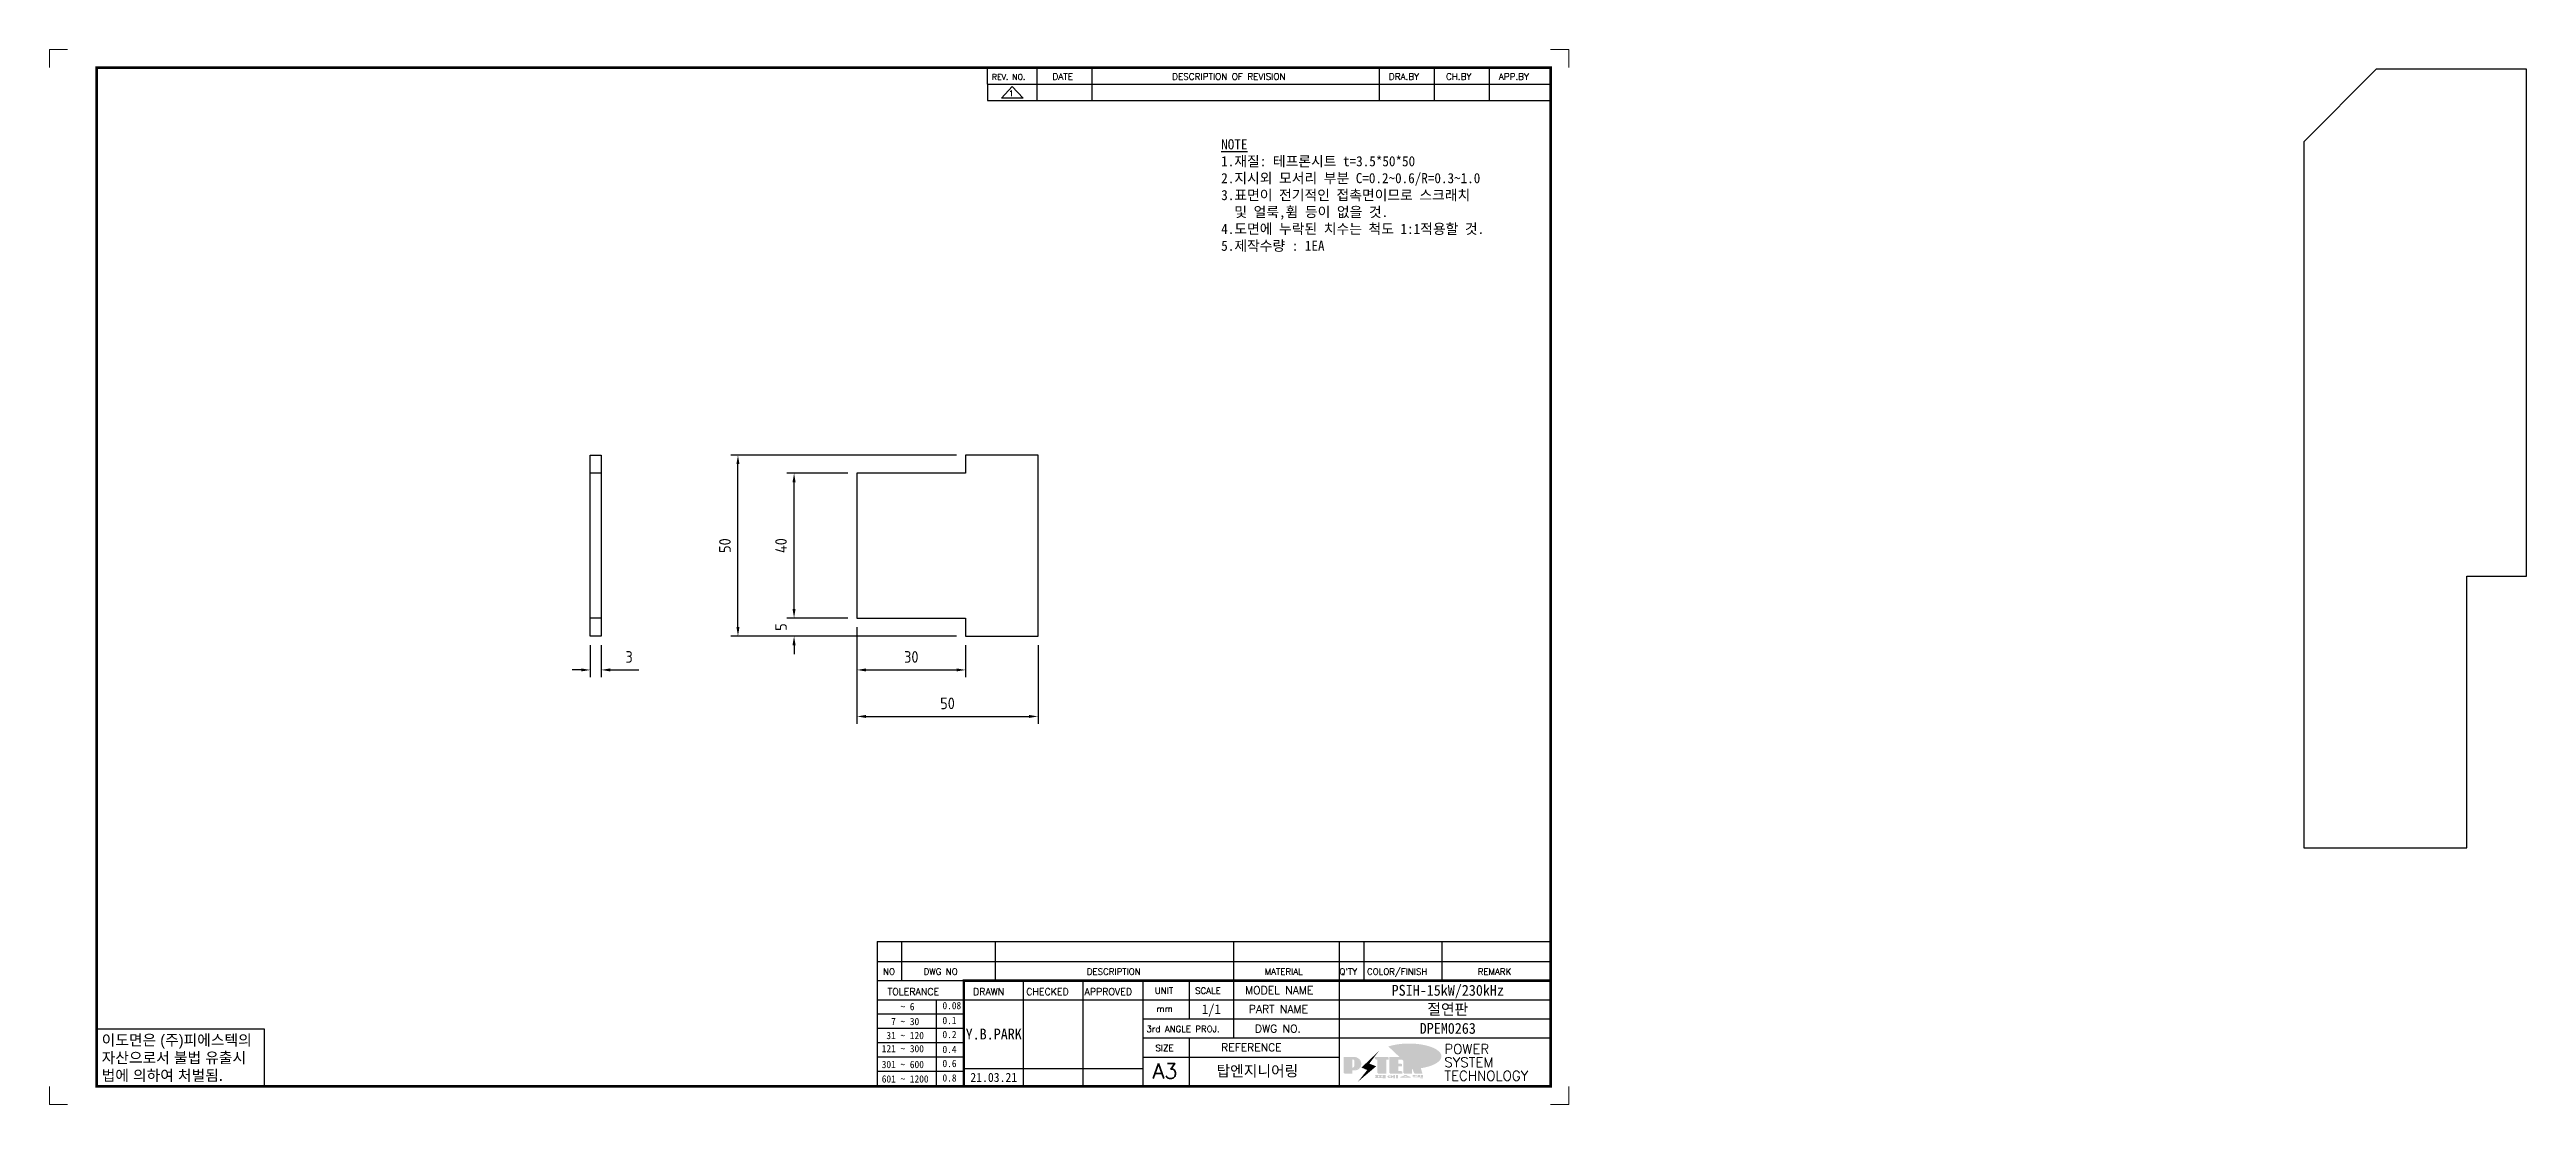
# Model space of a CAD drawing. Header units: millimetres. Extents: x -4251 to 2609, y -1673 to 4048.
# Drawn here: x 1925 to 2609, y -331 to -40 of the extents above; entities that cross this region are included whole.
import ezdxf
from ezdxf.enums import TextEntityAlignment as Align

# ---------------------------------------------------------------- set-up
doc = ezdxf.new("R2010")
doc.units = ezdxf.units.MM
doc.layers.add('FORMAT-1', color=7, linetype='Continuous')
doc.layers.add('line', color=3, linetype='Continuous')
doc.styles.add('h1', font='')
doc.styles.add('HAN', font='')
doc.styles.add('RC', font='simplex.shx')
doc.styles.add('ROMANT', font='simplex.shx')
doc.styles.add('RT', font='simplex.shx', dxfattribs={"oblique": 15})
doc.styles.get("Standard").update_dxf_attribs({"font": 'ISOCP.SHX', "bigfont": 'WHGTXT.SHX'})
doc.styles.get('h1').set_extended_font_data('New Gulim')
doc.styles.get('HAN').set_extended_font_data('GulimChe')
doc.dimstyles.new('PS-1', dxfattribs={"dimtxt": 3.2, "dimasz": 2.5, "dimexe": 2, "dimexo": 2.5, "dimgap": 2, "dimtad": 1, "dimtoh": 1, "dimrnd": 0.05, "dimzin": 12, "dimdsep": 46, "dimtxsty": 'Standard', "dimcen": 0, "dimclrt": 2, "dimazin": 3, "dimtfac": 1, "dimtofl": 0, "dimtmove": 0, "dimatfit": 3, "dimfxl": 0, "dimtolj": 1, "dimtzin": 0, "dimarcsym": 0})

# ---------------------------------------------------------------- blocks, each defined once
blk = doc.blocks.new('re3')
at = {"color": 180}
for p, q in [((0, 0), (0, -4.55)), ((0, -4.55), (155.53, -4.55)), ((6.87, -0.64), (3.86, -3.91)), ((9.88, -3.91), (3.86, -3.91)), ((6.87, -0.64), (9.88, -3.91)), ((13.74, -4.55), (13.74, 0)), ((28.97, -4.55), (28.97, 0)), ((108.25, -4.55), (108.25, 0)), ((123.49, -4.55), (123.49, 0)), ((138.64, -4.55), (138.64, 0))]:
    blk.add_line(p, q, dxfattribs=at)
at = {"color": 2, "style": 'RC', "oblique": 15}
blk.add_attdef('REV.NO', text='', height=1.56, dxfattribs=at).set_placement((6.59, -2.56), align=Align.MIDDLE_CENTER)
blk.add_attdef('-1', text='', height=1.56, dxfattribs=at).set_placement((9.37, -1.66), align=Align.MIDDLE_LEFT)
at = {"color": 2, "style": 'HAN'}
for tag, p in [('REV.-DATE', (21.36, -2.28)), ('DRA.BY', (115.87, -2.28)), ('CH.BY', (131.07, -2.28)), ('APP.BY', (147.09, -2.28))]:
    blk.add_attdef(tag, text='', height=2.5, dxfattribs=at).set_placement(p, align=Align.MIDDLE_CENTER)
blk.add_attdef('DESCRIPTION-OF-REVISION', text='', height=2.5, dxfattribs=at).set_placement((31.61, -2.28), align=Align.MIDDLE_LEFT)
blk = doc.blocks.new('no3')
at = {"color": 180}
for p, q in [((0, 5.5), (0, 0)), ((0, 5.5), (186, 5.5)), ((6.79, 5.5), (6.79, 0)), ((32.74, 0.11), (32.74, 5.5)), ((98.4, 5.5), (98.4, 0)), ((127.61, 5.5), (127.61, 0)), ((134.43, 5.5), (134.43, 0)), ((155.98, 5.5), (155.98, 0))]:
    blk.add_line(p, q, dxfattribs=at)
at = {"color": 2, "style": 'RT', "oblique": 15}
blk.add_attdef('NO', text='', height=1.74, dxfattribs=at).set_placement((3.38, 2.51), align=Align.MIDDLE_CENTER)
at = {"color": 2, "style": 'HAN'}
for tag, p in [('PART-NO', (19.76, 2.75)), ('MATERIAL', (111.38, 2.75)), ("Q'TY", (131.02, 2.75)), ('COLOR/FINISH', (145.2, 2.75)), ('REMARK', (170.76, 2.75))]:
    blk.add_attdef(tag, text='', height=2.9, dxfattribs=at).set_placement(p, align=Align.MIDDLE_CENTER)
blk.add_attdef('DESCRIPTION', text='', height=2.9, dxfattribs=at).set_placement((34.51, 2.75), align=Align.MIDDLE_LEFT)
blk = doc.blocks.new('t3')
for p, q in [((0, 15.88), (46.25, 15.88)), ((0, 15.88), (0, 0)), ((46.25, 15.88), (46.25, 0)), ((0, 0), (46.25, 0))]:
    blk.add_line(p, q)
at = {"color": 1, "style": 'h1'}
for s, p in [('이도면은 (주)피에스텍의', (1.4, 11.29)), ('자산으로서 불법 유출시', (1.4, 6.41)), ('법에 의하여 처벌됨.', (1.4, 1.52))]:
    blk.add_text(s, height=3, dxfattribs=at).set_placement(p)
blk = doc.blocks.new('new LOGO')
at = {"layer": 'line'}
h = blk.add_hatch(color=253, dxfattribs=at)
edge = h.paths.add_edge_path()
edge.add_ellipse((334, 86), major_axis=(-166, 0), ratio=0.39426, start_angle=111.5127, end_angle=334.469)
edge.add_ellipse((314, 81), major_axis=(-154, 0), ratio=0.40699, start_angle=121.3066, end_angle=327.7437, ccw=False)
edge.add_line((394, 28), (395, 26))
h = blk.add_hatch(color=1, dxfattribs=at)
h.paths.add_polyline_path([(41, 16), (54, 16, 1), (54, 83), (0, 83), (0, 0), (41, 0)])
h.paths.add_polyline_path([(41, 28), (41, 72), (44, 72, -0.414214), (55, 61), (55, 39, -0.414214), (44, 28)], flags=16)
h.paths.add_polyline_path([(215, 72), (227, 72), (227, 83), (160, 83), (160, 72), (172, 72), (172, 0), (215, 0)])
h.paths.add_polyline_path([(276, 37), (295, 37), (295, 49), (276, 49), (276, 72), (295, 72), (295, 83), (234, 83), (234, 0), (297, 0), (297, 11), (276, 11)])
h.paths.add_polyline_path([(347, 35), (360, 0), (400, 0), (380, 67), (400, 83), (381, 83), (347, 62), (347, 83), (305, 83), (305, 0), (347, 0)])
h = blk.add_hatch(color=250, dxfattribs=at)
h.paths.add_polyline_path([(44, 69), (47, 69, -0.129793), (52, 68, 0.221832), (44, 72), (41, 72), (41, 28), (44, 28, 0.02048), (44, 28)], flags=17)
h.paths.add_polyline_path([(44, 14), (57, 14, 0.72362), (77, 74, -0.679777), (54, 16), (41, 16), (41, 0), (3, 0), (3, -3), (44, -3)])
h.paths.add_polyline_path([(118, 14), (71, -44), (77, -40), (121, 16), (92, 29), (173, 106), (177, 111), (89, 28)])
h.paths.add_polyline_path([(163, 72), (163, 69), (172, 69), (172, 72)], flags=17)
h.paths.add_polyline_path([(218, 69), (230, 69), (230, 80), (227, 80), (227, 72), (215, 72), (215, 0), (175, 0), (175, -3), (218, -3)])
h.paths.add_polyline_path([(298, 47), (295, 47), (295, 37), (276, 37), (276, 11), (279, 11), (279, 35), (298, 35)])
h.paths.add_polyline_path([(300, 8), (297, 8), (297, 0), (237, 0), (237, -3), (300, -3)])
h.paths.add_polyline_path([(298, 80), (295, 80), (295, 72), (276, 72), (276, 49), (279, 49), (279, 69), (298, 69)])
h.paths.add_polyline_path([(350, 80), (347, 80), (347, 62), (350, 64)])
h.paths.add_polyline_path([(350, 27), (347, 35), (347, 0), (308, 0), (308, -3), (350, -3)])
h.paths.add_polyline_path([(403, 80), (397, 80), (380, 67), (400, 0), (362, 0), (363, -3), (403, -3), (383, 64)])
blk.add_hatch(color=5, dxfattribs=at).paths.add_polyline_path([(166, 35), (131, 49), (180, 113), (92, 29), (121, 16), (74, -43)])
h = blk.add_hatch(color=250, dxfattribs=at)
edge = h.paths.add_edge_path()
edge.add_ellipse((238, -18), major_axis=(-14.3, 0), ratio=0.526336, start_angle=192.2456, end_angle=269.0748)
edge.add_line((238, -10), (238, -10))
edge.add_ellipse((238, -18), major_axis=(-14.3, 0), ratio=0.526336, start_angle=270.9252, end_angle=449.0748)
edge.add_line((238, -25), (238, -25))
edge.add_ellipse((238, -18), major_axis=(-14.3, 0), ratio=0.526336, start_angle=450.9252, end_angle=527.7544)
edge.add_line((252, -19), (254, -19))
edge.add_line((254, -19), (254, -27))
edge.add_line((254, -27), (263, -27))
edge.add_line((263, -27), (263, -10))
edge.add_line((263, -10), (254, -10))
edge.add_line((254, -10), (254, -16))
edge.add_line((254, -16), (252, -16))
h.paths.add_polyline_path([(241, -16), (241, -19, -1), (234, -19), (234, -16, -1)], flags=16)
h.paths.add_polyline_path([(278, -10), (268, -10), (268, -27), (278, -27)])
h.paths.add_polyline_path([(310, -10), (310, -11, -0.157169), (289, -18), (294, -20, 0.128407), (316, -16, 0.128407), (339, -20), (343, -18, -0.157169), (322, -11), (322, -10)])
h.paths.add_polyline_path([(342, -25), (342, -22), (290, -22), (290, -25)])
h.paths.add_polyline_path([(352, -10), (352, -16, 0.414214), (354, -18), (379, -18), (379, -20), (390, -20), (390, -10), (379, -10), (379, -14), (375, -14), (375, -15), (379, -15), (379, -16), (365, -16), (365, -15), (371, -15), (371, -14), (365, -14), (365, -13), (375, -13), (375, -10)])
h.paths.add_polyline_path([(394, -10), (394, -20), (405, -20), (405, -10)])
h.paths.add_polyline_path([(405, -27), (405, -21), (357, -21), (357, -23), (392, -23), (392, -27)])
h.paths.add_polyline_path([(200, -10), (200, -22), (193, -22), (193, -13), (197, -13), (197, -10), (161, -10), (161, -13), (164, -13), (164, -22), (161, -22), (161, -25), (200, -25), (200, -27), (214, -27), (214, -10)])
h.paths.add_polyline_path([(182, -13), (176, -13), (176, -22), (182, -22)], flags=17)
blk = doc.blocks.new('format-3')
at = {"color": 3, "lineweight": 9}
for p, q in [((0, 286.3), (0, 291.3)), ((5, 291.3), (0, 291.3)), ((414.5, 291.3), (419.5, 291.3)), ((419.5, 286.3), (419.5, 291.3)), ((0, 5), (0, 0)), ((5, 0), (0, 0)), ((414.5, 0), (419.5, 0)), ((419.5, 5), (419.5, 0))]:
    blk.add_line(p, q, dxfattribs=at)
at = {"color": 180}
for p, q in [((258.97, 281.75), (258.97, 286.3)), ((258.97, 281.75), (414.5, 281.75)), ((272.71, 281.75), (272.71, 286.3)), ((287.94, 281.75), (287.94, 286.3)), ((367.22, 281.75), (367.22, 286.3)), ((382.45, 281.75), (382.45, 286.3)), ((397.61, 281.75), (397.61, 286.3)), ((228.5, 39.49), (228.5, 5)), ((228.5, 39.49), (414.5, 39.49)), ((228.5, 34.21), (252.48, 34.21)), ((235.29, 39.49), (235.29, 34.21)), ((261.24, 34.21), (261.24, 39.49)), ((268.96, 5), (268.96, 34.21)), ((285.45, 5), (285.45, 34.21)), ((301.94, 5), (301.94, 34.21)), ((314.72, 34.21), (314.72, 23.65)), ((326.9, 39.49), (326.9, 34.21)), ((326.9, 34.21), (326.9, 18.37)), ((356.11, 39.49), (356.11, 34.21)), ((356.11, 34.21), (356.11, 5)), ((362.93, 39.49), (362.93, 34.21)), ((384.48, 39.49), (384.48, 34.21)), ((228.5, 28.93), (252.48, 28.93)), ((244.89, 5.23), (244.89, 28.93)), ((252.48, 28.93), (414.5, 28.93)), ((228.5, 24.98), (252.48, 24.98)), ((228.5, 21.03), (252.48, 21.03)), ((301.94, 23.65), (414.5, 23.65)), ((228.5, 17.08), (252.48, 17.08)), ((301.94, 18.37), (414.5, 18.37)), ((314.72, 18.37), (314.72, 5)), ((228.5, 13.13), (252.48, 13.13)), ((228.5, 9.18), (252.48, 9.18)), ((252.48, 9.95), (301.94, 9.95)), ((301.94, 13.09), (356.11, 13.09))]:
    blk.add_line(p, q, dxfattribs=at)
at = {"const_width": 0.7}
blk.add_lwpolyline([(252.48, 5), (252.48, 34.21), (414.5, 34.21)], dxfattribs=at)
at = {"layer": 'FORMAT-1', "const_width": 0.7}
blk.add_lwpolyline([(13, 5), (13, 286.3), (414.5, 286.3), (414.5, 5)], close=True, dxfattribs=at)
blk.add_blockref('t3', (13, 5))
at = {"xscale": 0.05400000000000027, "yscale": 0.05400000000000027, "zscale": 0.05400000000000027}
blk.add_blockref('new LOGO', (357.35, 8.65), dxfattribs=at)
at = {"color": 2}
for s, height, style, p in [('REV. NO.', 1.56, 'RC', (260.23, 282.95)), ('DATE', 1.788, 'RC', (276.95, 282.94)), ('DESCRIPTION OF REVISION', 1.7875, 'RC', (309.98, 282.94)), ('DRA.BY', 1.788, 'RC', (369.83, 282.94)), ('CH.BY', 1.788, 'RC', (385.59, 282.94)), ('APP.BY', 1.788, 'RC', (400.18, 282.94)), ('NO', 1.742, 'RC', (230.16, 35.83)), ('DWG NO', 1.742, 'RC', (241.36, 35.83)), ('DESCRIPTION', 1.7424, 'RC', (286.43, 35.83)), ('MATERIAL', 1.742, 'RC', (335.52, 35.83)), ("Q'TY", 1.742, 'RC', (356.17, 35.83)), ('COLOR/FINISH', 1.7424, 'RC', (363.8, 35.83)), ('REMARK', 1.742, 'RC', (394.37, 35.83)), (' TOLERANCE', 1.9, 'RC', (230.11, 30.22)), ('    ~ 6', 2, 'HAN', (229.8, 26.03)), ('0.08', 2, 'HAN', (246.57, 26.31)), ('DRAWN', 1.9, 'RC', (255, 30.22)), ('CHECKED', 1.9, 'RC', (269.71, 30.22)), ('APPROVED', 1.9, 'RC', (285.8, 30.22)), ('UNIT', 1.742, 'RC', (305.19, 30.55)), ('SCALE', 1.742, 'RC', (316.32, 30.55)), ('MODEL NAME', 2.178, 'RC', (330.12, 30.46)), ('PART NAME', 2.178, 'RC', (331.17, 25.24)), ('  7 ~ 30', 2, 'HAN', (229.8, 21.91)), ('0.1', 2, 'HAN', (246.57, 22.2)), ('3rd ANGLE PROJ.', 1.7424, 'RC', (302.87, 19.97)), ('mm', 1.742, 'RC', (305.67, 25.56)), ('DWG NO.', 2.178, 'RC', (332.84, 19.85)), ('121 ~ 300', 2, 'HAN', (229.8, 14.42)), (' 31 ~ 120', 2, 'HAN', (229.8, 18.04)), ('0.2', 2, 'HAN', (246.57, 18.32)), ('0.4', 2, 'HAN', (246.57, 14.2)), ('SIZE', 1.742, 'RC', (305.39, 14.71)), ('REFERENCE', 2.178, 'RC', (323.52, 14.69)), ('301 ~ 600', 2, 'HAN', (229.8, 10.04)), ('601 ~ 1200', 2, 'HAN', (229.8, 6.05)), ('0.6', 2, 'HAN', (246.57, 10.32)), ('0.8', 2, 'HAN', (246.57, 6.33))]:
    blk.add_text(s, height=height, dxfattribs=dict(at, style=style)).set_placement(p)
at = {"style": 'ROMANT'}
for s, p in [('POWER', (385.15, 13.96)), ('TECHNOLOGY', (385.15, 6.56)), ('SYSTEM', (385.15, 10.31))]:
    blk.add_text(s, height=2.7, dxfattribs=at).set_placement(p)
at = {"color": 2, "lineweight": 25, "style": 'RC'}
blk.add_text('A3', height=4.182, dxfattribs=at).set_placement((304.61, 7.14))
at = {"style": 'HAN'}
for tag, height, p in [('SCALE', 2.7, (320.81, 26.29)), ('MODEL-NAME', 3, (386.1, 31.53)), ('PART-NAME', 3, (386.1, 26.29)), ('DRA-BY', 3, (260.72, 19.44)), ('CH-BY', 3, (277.21, 19.44)), ('APP-BY', 3, (293.7, 19.44)), ('DWG-NO', 3, (386.1, 21.01)), ('DRA-DATE', 2.5, (260.72, 7.47)), ('CH-DATE', 2.5, (277.21, 7.47)), ('APP-DATE', 2.5, (293.7, 7.47)), ('관련업체', 3, (333.52, 9.26))]:
    blk.add_attdef(tag, text='', height=height, dxfattribs=at).set_placement(p, align=Align.MIDDLE_CENTER)
blk = doc.blocks.new('*D1281')
at = {"color": 0, "lineweight": -2}
for p, q in [((2147.86, -199.45), (2147.86, -213.28)), ((2177.86, -204.45), (2177.86, -213.28)), ((2150.36, -211.28), (2175.36, -211.28))]:
    blk.add_line(p, q, dxfattribs=at)
at = {"color": 0}
for points in [[(2150.36, -210.86), (2150.36, -211.69), (2147.86, -211.28)], [(2175.36, -210.86), (2175.36, -211.69), (2177.86, -211.28)]]:
    blk.add_solid(points, dxfattribs=at)
at = {"layer": 'DEFPOINTS', "color": 0}
for p in [(2147.86, -196.95), (2177.86, -201.95), (2177.86, -211.28)]:
    blk.add_point(p, dxfattribs=at)
at = {"color": 2, "insert": (2162.86, -207.68), "char_height": 3.2, "attachment_point": 5}
blk.add_mtext('\\A1;30', dxfattribs=at)
blk = doc.blocks.new('*D1282')
at = {"color": 0, "lineweight": -2}
for p, q in [((2147.86, -199.45), (2147.86, -226.12)), ((2197.86, -204.45), (2197.86, -226.12)), ((2150.36, -224.12), (2195.36, -224.12))]:
    blk.add_line(p, q, dxfattribs=at)
at = {"color": 0}
for points in [[(2150.36, -223.71), (2150.36, -224.54), (2147.86, -224.12)], [(2195.36, -223.71), (2195.36, -224.54), (2197.86, -224.12)]]:
    blk.add_solid(points, dxfattribs=at)
at = {"layer": 'DEFPOINTS', "color": 0}
for p in [(2147.86, -196.95), (2197.86, -201.95), (2197.86, -224.12)]:
    blk.add_point(p, dxfattribs=at)
at = {"color": 2, "insert": (2172.86, -220.52), "char_height": 3.2, "attachment_point": 5}
blk.add_mtext('\\A1;50', dxfattribs=at)
blk = doc.blocks.new('*D1283')
at = {"color": 0, "lineweight": -2}
for p, q in [((2074.23, -204.45), (2074.23, -213.28)), ((2077.23, -204.45), (2077.23, -213.28)), ((2071.73, -211.28), (2069.23, -211.28)), ((2079.73, -211.28), (2087.64, -211.28))]:
    blk.add_line(p, q, dxfattribs=at)
at = {"color": 0}
for points in [[(2071.73, -210.86), (2071.73, -211.69), (2074.23, -211.28)], [(2079.73, -210.86), (2079.73, -211.69), (2077.23, -211.28)]]:
    blk.add_solid(points, dxfattribs=at)
at = {"layer": 'DEFPOINTS', "color": 0}
for p in [(2074.23, -201.95), (2077.23, -201.95), (2077.23, -211.28)]:
    blk.add_point(p, dxfattribs=at)
at = {"color": 2, "insert": (2084.94, -207.68), "char_height": 3.2, "attachment_point": 5}
blk.add_mtext('\\A1;3', dxfattribs=at)
blk = doc.blocks.new('*D1284')
at = {"color": 0, "lineweight": -2}
for p, q in [((2145.36, -196.95), (2128.49, -196.95)), ((2130.49, -194.45), (2130.49, -191.95)), ((2175.36, -201.95), (2128.49, -201.95)), ((2130.49, -204.45), (2130.49, -206.95))]:
    blk.add_line(p, q, dxfattribs=at)
at = {"color": 0}
for points in [[(2130.07, -194.45), (2130.91, -194.45), (2130.49, -196.95)], [(2130.07, -204.45), (2130.91, -204.45), (2130.49, -201.95)]]:
    blk.add_solid(points, dxfattribs=at)
at = {"layer": 'DEFPOINTS', "color": 0}
for p in [(2130.49, -196.95), (2147.86, -196.95), (2177.86, -201.95)]:
    blk.add_point(p, dxfattribs=at)
at = {"color": 2, "insert": (2126.89, -199.45), "char_height": 3.2, "attachment_point": 5, "rotation": 90}
blk.add_mtext('\\A1;5', dxfattribs=at)
blk = doc.blocks.new('*D1285')
at = {"color": 0, "lineweight": -2}
for p, q in [((2145.36, -156.95), (2128.49, -156.95)), ((2130.49, -194.45), (2130.49, -159.45)), ((2145.36, -196.95), (2128.49, -196.95))]:
    blk.add_line(p, q, dxfattribs=at)
at = {"color": 0}
for points in [[(2130.07, -159.45), (2130.91, -159.45), (2130.49, -156.95)], [(2130.07, -194.45), (2130.91, -194.45), (2130.49, -196.95)]]:
    blk.add_solid(points, dxfattribs=at)
at = {"layer": 'DEFPOINTS', "color": 0}
for p in [(2130.49, -156.95), (2147.86, -156.95), (2147.86, -196.95)]:
    blk.add_point(p, dxfattribs=at)
at = {"color": 2, "insert": (2126.89, -176.95), "char_height": 3.2, "attachment_point": 5, "rotation": 90}
blk.add_mtext('\\A1;40', dxfattribs=at)
blk = doc.blocks.new('*D1286')
at = {"color": 0, "lineweight": -2}
for p, q in [((2175.36, -151.95), (2113, -151.95)), ((2115, -199.45), (2115, -154.45)), ((2175.36, -201.95), (2113, -201.95))]:
    blk.add_line(p, q, dxfattribs=at)
at = {"color": 0}
for points in [[(2114.58, -154.45), (2115.41, -154.45), (2115, -151.95)], [(2114.58, -199.45), (2115.41, -199.45), (2115, -201.95)]]:
    blk.add_solid(points, dxfattribs=at)
at = {"layer": 'DEFPOINTS', "color": 0}
for p in [(2115, -151.95), (2177.86, -151.95), (2177.86, -201.95)]:
    blk.add_point(p, dxfattribs=at)
at = {"color": 2, "insert": (2111.4, -176.95), "char_height": 3.2, "attachment_point": 5, "rotation": 90}
blk.add_mtext('\\A1;50', dxfattribs=at)

msp = doc.modelspace()

# ---------------------------------------------------------------- linework, layer by layer
for p, q in [((2547.3562, -65.4259, 0), (2567.3562, -45.4259, 0)), ((2608.8562, -45.4259, 0), (2567.3562, -45.4259, 0)), ((2608.8562, -185.4259, 0), (2608.8562, -45.4259, 0)), ((2547.3562, -65.4259, 0), (2547.3562, -260.4259, 0)), ((2077.2295, -156.9504, 0), (2074.2295, -156.9504, 0)), ((2592.3562, -260.4259, 0), (2592.3562, -185.4259, 0)), ((2592.3562, -185.4259, 0), (2608.8562, -185.4259, 0)), ((2077.2295, -196.9504, 0), (2074.2295, -196.9504, 0)), ((2547.3562, -260.4259, 0), (2592.3562, -260.4259, 0))]:
    msp.add_line(p, q)
at = {"elevation": 0}
for points in [[(2074.2295, -151.9504), (2077.2295, -151.9504), (2077.2295, -201.9504), (2074.2295, -201.9504)], [(2177.8611, -156.9504), (2147.8611, -156.9504), (2147.8611, -196.9504), (2177.8611, -196.9504), (2177.8611, -201.9504), (2197.8611, -201.9504), (2197.8611, -151.9504), (2177.8611, -151.9504)]]:
    msp.add_lwpolyline(points, close=True, dxfattribs=at)

# ---------------------------------------------------------------- block references
ref = msp.add_blockref('format-3', (1924.9058, -331.2667, 0))
ref.add_attrib('DRA-DATE', '21.03.21', dxfattribs={"height": 2.5, "style": 'HAN'}).set_placement((2185.6258, -323.7917, 0), align=Align.MIDDLE_CENTER)
ref.add_attrib('DRA-BY', 'Y.B.PARK', dxfattribs={"height": 3, "style": 'HAN'}).set_placement((2185.6258, -311.8246, 0), align=Align.MIDDLE_CENTER)
ref.add_attrib('MODEL-NAME', 'PSIH-15kW/230kHz', dxfattribs={"lineweight": 35, "height": 3, "style": 'HAN'}).set_placement((2311.0013, -299.7416, 0), align=Align.MIDDLE_CENTER)
ref.add_attrib('PART-NAME', '절연판', dxfattribs={"lineweight": 35, "height": 3, "style": 'HAN'}).set_placement((2311.0013, -304.9725, 0), align=Align.MIDDLE_CENTER)
ref.add_attrib('PART-NO', 'DPEM0263', dxfattribs={"lineweight": 35, "height": 3, "style": 'HAN'}).set_placement((2311.0013, -310.2525, 0), align=Align.MIDDLE_CENTER)
ref.add_attrib('SCALE', '1/1', dxfattribs={"height": 2.7, "style": 'HAN'}).set_placement((2245.7139, -304.9725, 0), align=Align.MIDDLE_CENTER)
ref.add_attrib('관련업체', '탑엔지니어링', dxfattribs={"height": 3, "style": 'HAN'}).set_placement((2258.4291, -322.004, 0), align=Align.MIDDLE_CENTER)
ref = msp.add_blockref('re3', (2183.8716, -49.5167, 0))
ref.add_attrib('REV.NO', '1', dxfattribs={"color": 2, "height": 1.56, "style": 'RC'}).set_placement((2190.46, -52.074, 0), align=Align.MIDDLE_CENTER)
msp.add_blockref('no3', (2153.4058, -291.7725, 0))

# ---------------------------------------------------------------- texts
at = {"color": 2, "insert": (2248.4363, -64.7385, -0.0001), "char_height": 2.800095, "attachment_point": 1, "style": 'HAN'}
msp.add_mtext_dynamic_manual_height_columns('{\\LNOTE\\P}1.재질: 테프론시트 t=3.5*50*50\\P2.지시외 모서리 부분 C=0.2~0.6/R=0.3~1.0\\P3.표면이 전기적인 접촉면이므로 스크래치\\P  및 얼룩,휨 등이 없을 것.\\P4.도면에 누락된 치수는 척도 1:1적용할 것.\\P{\\C1;5.제작수량 : 1EA}', width=794.617376, gutter_width=769.2954, heights=[449.7266], dxfattribs=at)

# ---------------------------------------------------------------- dimensions: what is measured, and where the dimension line sits
for base, p1, p2, picture, middle in [((2114.9973, -151.9504, 0), (2177.8611, -201.9504, 0), (2177.8611, -151.9504, 0), '*D1286', (2111.3973, -176.9504, 0)), ((2130.4898, -156.9504, 0), (2147.8611, -196.9504, 0), (2147.8611, -156.9504, 0), '*D1285', (2126.8898, -176.9504, 0))]:
    dim = msp.add_linear_dim(base=base, p1=p1, p2=p2, angle=90, dimstyle='PS-1')
    dim.commit()
    dim.dimension.update_dxf_attribs({"geometry": picture, "text_midpoint": middle})
dim = msp.add_linear_dim(base=(2130.4898, -196.9504, 0), p1=(2177.8611, -201.9504, 0), p2=(2147.8611, -196.9504, 0), angle=90, dimstyle='PS-1')
dim.commit()
dim.dimension.update_dxf_attribs({"geometry": '*D1284', "text_midpoint": (2130.4898, -199.4504, 0), "dimtype": 160})
for base, p1, p2, picture, middle in [((2177.8611, -211.2761, 0), (2147.8611, -196.9504, 0), (2177.8611, -201.9504, 0), '*D1281', (2162.8611, -207.6761, 0)), ((2197.8611, -224.1226, 0), (2147.8611, -196.9504, 0), (2197.8611, -201.9504, 0), '*D1282', (2172.8611, -220.5226, 0)), ((2077.2295, -211.2761, 0), (2074.2295, -201.9504, 0), (2077.2295, -201.9504, 0), '*D1283', (2084.9357, -207.6761, 0))]:
    dim = msp.add_linear_dim(base=base, p1=p1, p2=p2, dimstyle='PS-1')
    dim.commit()
    dim.dimension.update_dxf_attribs({"geometry": picture, "text_midpoint": middle})

doc.saveas('drawing.dxf')
